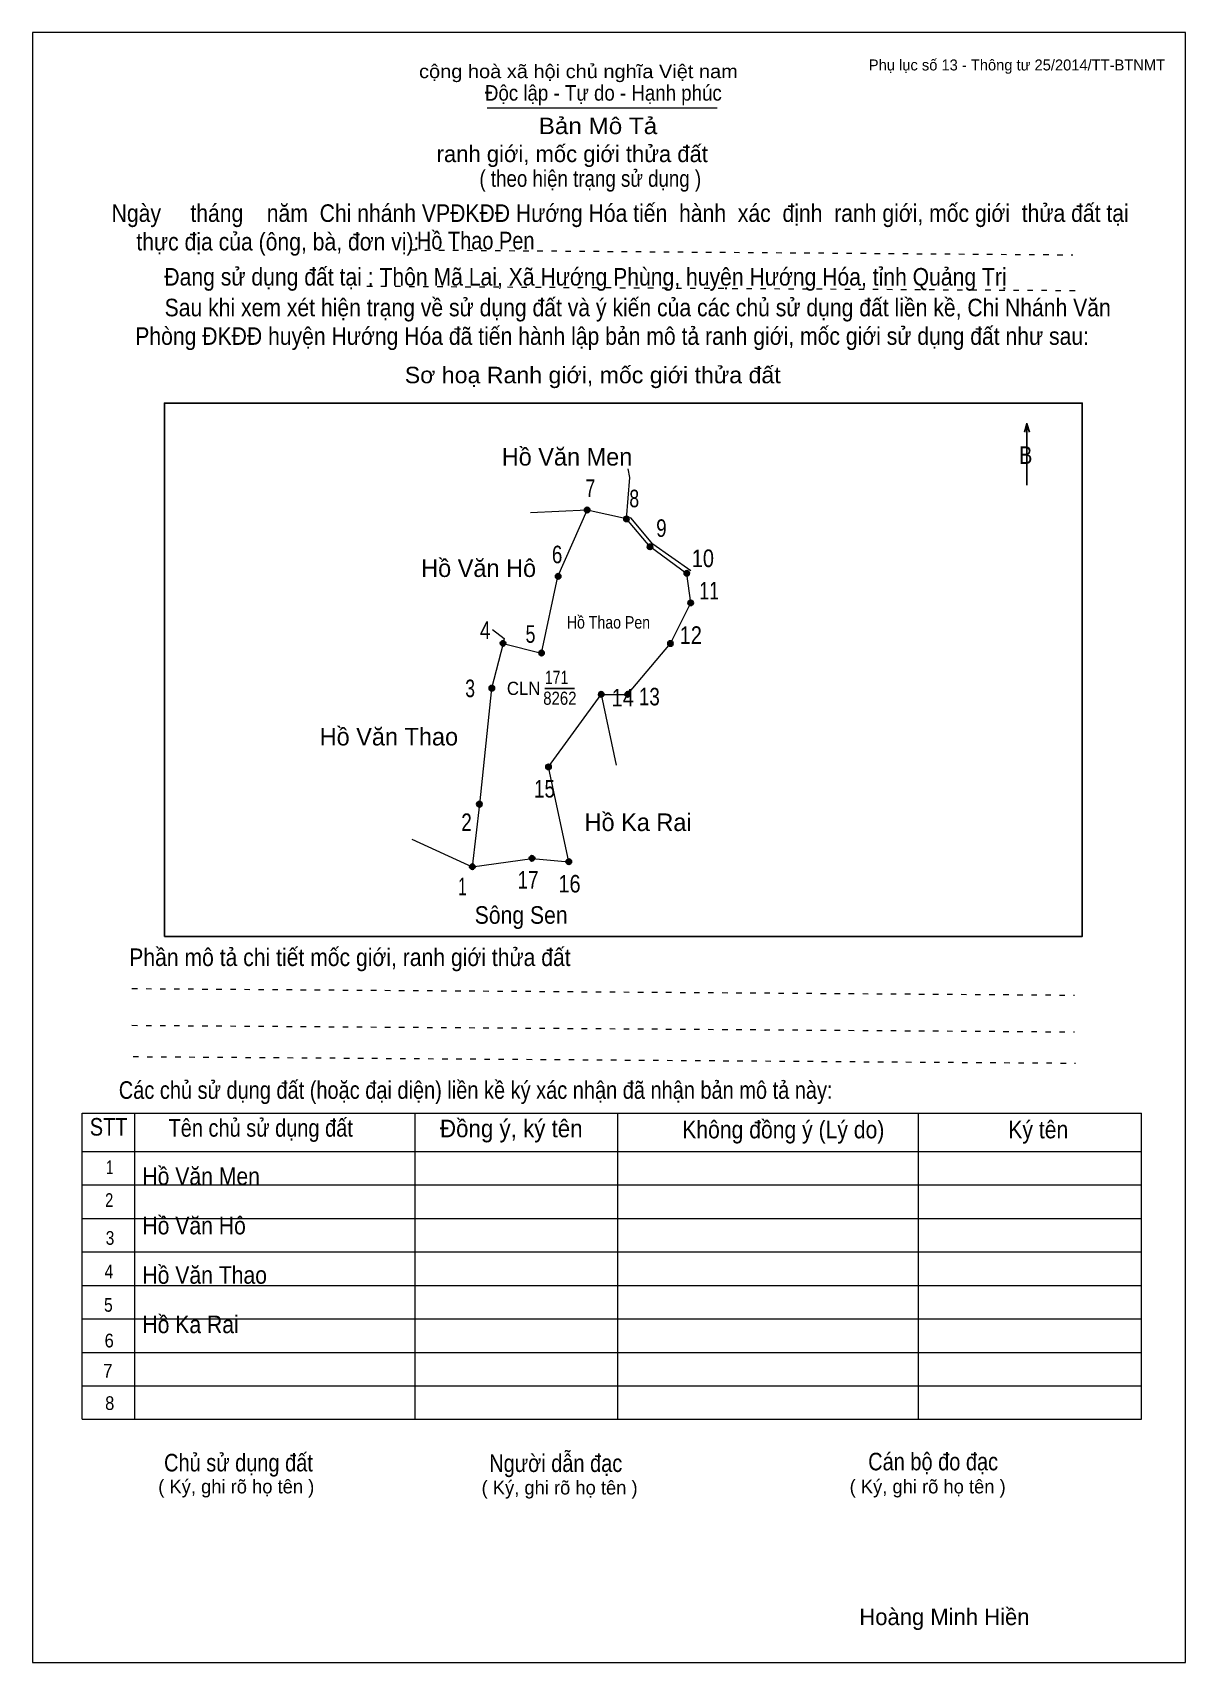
# Model space of a CAD drawing. Header units: centimetres. Extents: x 0 to 21, y 0 to 29.7.
import ezdxf
from ezdxf.enums import TextEntityAlignment as Align

# ---------------------------------------------------------------- set-up
doc = ezdxf.new("R2010")
doc.units = ezdxf.units.CM
doc.header["$LTSCALE"] = 0.13
doc.linetypes.add('DOTTED', pattern=[1.5, 0.3, -1.2])
for name, color, linetype, lineweight in [('1', 7, 'Continuous', 13), ('32', 7, 'Continuous', 25), ('33', 7, 'Continuous', 25), ('6', 7, 'Continuous', 13), ('62', 7, 'Continuous', 13)]:
    doc.layers.add(name, color=color, linetype=linetype, lineweight=lineweight)
for name, color, linetype in [('2', 7, 'Continuous'), ('34', 7, 'Continuous'), ('63', 7, 'Continuous')]:
    doc.layers.add(name, color=color, linetype=linetype)

msp = doc.modelspace()

# ---------------------------------------------------------------- hatches: boundary and pattern name
at = {"layer": '32'}
for points in [[(10.1523, 21, 1), (10.0523, 21, 1)], [(10.8673, 20.8377, 1), (10.7673, 20.8377, 1)], [(11.2969, 20.3299, 1), (11.1969, 20.3299, 1)], [(9.6238, 19.792, 1), (9.5238, 19.792, 1)], [(11.967, 19.8463, 1), (11.867, 19.8463, 1)], [(12.0387, 19.3076, 1), (11.9387, 19.3076, 1)], [(8.62, 18.5707, 1), (8.52, 18.5707, 1)], [(9.3218, 18.3952, 1), (9.2218, 18.3952, 1)], [(11.6688, 18.5677, 1), (11.5688, 18.5677, 1)], [(8.4158, 17.7534, 1), (8.3158, 17.7534, 1)], [(10.4079, 17.6401, 1), (10.3079, 17.6401, 1)], [(10.8896, 17.6401, 1), (10.7896, 17.6401, 1)], [(9.4479, 16.3189, 1), (9.3479, 16.3189, 1)], [(8.1892, 15.6393, 1), (8.0892, 15.6393, 1)], [(9.1466, 14.6536, 1), (9.0466, 14.6536, 1)], [(9.8186, 14.5921, 1), (9.7186, 14.5921, 1)], [(8.0613, 14.5, 1), (7.9613, 14.5, 1)]]:
    msp.add_hatch(color=256, dxfattribs=at).paths.add_polyline_path(points)

# ---------------------------------------------------------------- linework, layer by layer
at = {"layer": '1'}
msp.add_lwpolyline([(21, 0), (21, 29.7), (0, 29.7), (0, 0)], close=True, dxfattribs=at)
at = {"layer": '32'}
for centre in [(10.1023, 21), (10.8173, 20.8377), (11.2469, 20.3299), (9.5738, 19.792), (11.917, 19.8463), (11.9887, 19.3076), (8.57, 18.5707), (9.2718, 18.3952), (11.6188, 18.5677), (8.3658, 17.7534), (10.3579, 17.6401), (10.8396, 17.6401), (9.3979, 16.3189), (8.1392, 15.6393), (9.0966, 14.6536), (9.7686, 14.5921), (8.0113, 14.5)]:
    msp.add_circle(centre, 0.05, dxfattribs=at)
at = {"layer": '33'}
msp.add_line((9.33, 17.75), (9.87, 17.75), dxfattribs=at)
at = {"layer": '6'}
for p, q in [((10.1, 21), (9.07, 20.95)), ((10.82, 20.84), (10.1, 21)), ((10.36, 17.64), (10.63, 16.35)), ((6.91, 15), (8.01, 14.5))]:
    msp.add_line(p, q, dxfattribs=at)
for points in [[(10.82, 20.84), (10.88, 21.59), (10.85, 21.75)], [(8.57, 18.57), (9.27, 18.39), (9.57, 19.79), (10.1, 21)], [(10.36, 17.64), (10.84, 17.64), (11.62, 18.57), (11.99, 19.31), (11.92, 19.84), (11.25, 20.33), (10.82, 20.84)], [(11.99, 19.89), (11.3, 20.38), (10.9, 20.86), (10.82, 20.84)], [(8.38, 18.82), (8.59, 18.66), (8.57, 18.57)], [(8.57, 18.57), (8.36, 17.75), (8.14, 15.64), (8.01, 14.5)], [(9.77, 14.59), (9.4, 16.32), (10.36, 17.64)], [(8.01, 14.5), (9.1, 14.65), (9.77, 14.59)]]:
    msp.add_lwpolyline(points, dxfattribs=at)
at = {"layer": '62'}
for p, q in [((8.28, 28.33), (12.47, 28.33)), ((0.9, 10.01), (20.2, 10.01)), ((0.9, 4.43), (0.9, 10.01)), ((1.86, 4.43), (1.86, 10.01)), ((6.97, 4.43), (6.97, 9.99)), ((10.66, 4.43), (10.66, 9.99)), ((16.14, 4.43), (16.14, 10.01)), ((20.2, 4.43), (20.2, 10.01)), ((0.9, 9.31), (20.2, 9.31)), ((0.9, 8.7), (20.2, 8.7)), ((0.9, 8.09), (20.2, 8.09)), ((0.9, 7.48), (20.2, 7.48)), ((0.9, 6.87), (20.2, 6.87)), ((0.9, 6.26), (20.2, 6.26)), ((0.9, 5.65), (20.2, 5.65)), ((0.9, 5.04), (20.2, 5.04)), ((0.9, 4.43), (20.2, 4.43))]:
    msp.add_line(p, q, dxfattribs=at)
at = {"layer": '62', "linetype": 'DOTTED'}
for p, q in [((6.89, 25.74), (18.95, 25.65)), ((6.09, 25.08), (19.04, 25)), ((1.81, 12.28), (18.98, 12.16)), ((1.81, 11.61), (18.98, 11.49)), ((1.83, 11.04), (19, 10.92))]:
    msp.add_line(p, q, dxfattribs=at)
at = {"layer": '62', "lineweight": 25}
for p, q in [((18.11, 22.58), (18.11, 21.45)), ((18.11, 22.57), (18.07, 22.42)), ((18.11, 22.57), (18.16, 22.42))]:
    msp.add_line(p, q, dxfattribs=at)
msp.add_lwpolyline([(2.4, 13.23), (19.12, 13.23), (19.12, 22.95), (2.4, 22.95)], close=True, dxfattribs=at)

# ---------------------------------------------------------------- texts
at = {"layer": '2', "width": 0.85}
msp.add_text('Hồ Thao Pen', height=0.2264, dxfattribs=at).set_placement((10.49, 18.84), align=Align.CENTER)
at = {"layer": '32'}
for s, width, p in [('7', 0.75, (10.16, 21.24)), ('8', 0.75, (10.96, 21.05)), ('9', 0.8, (11.455, 20.51)), ('6', 0.8, (9.555, 20.03)), ('10', 0.85, (12.21, 19.96)), ('11', 0.75, (12.325, 19.37)), ('4', 0.8, (8.245, 18.65)), ('5', 0.75, (9.07, 18.58)), ('12', 0.85, (11.99, 18.56)), ('3', 0.75, (7.97, 17.59)), ('14', 0.85, (10.75, 17.42)), ('13', 0.8, (11.235, 17.44)), ('15', 0.8, (9.325, 15.76)), ('2', 0.8, (7.905, 15.15)), ('1', 0.65, (7.83, 13.98)), ('17', 0.8, (9.025, 14.1)), ('16', 0.85, (9.78, 14.03))]:
    msp.add_text(s, height=0.32, dxfattribs=dict(at, width=width)).set_placement(p, align=Align.CENTER)
at = {"layer": '33'}
for s, p in [('Hồ Văn Men', (9.735, 21.81)), ('Hồ Văn Hô', (8.125, 19.78)), ('Hồ Văn Thao', (6.49, 16.71)), ('Hồ Ka Rai', (11.03, 15.15))]:
    msp.add_text(s, height=0.32, dxfattribs=at).set_placement(p, align=Align.CENTER)
at = {"layer": '33', "width": 0.95}
msp.add_text('CLN', height=0.2399, dxfattribs=at).set_placement((9.25, 17.63), align=Align.RIGHT)
at = {"layer": '33'}
for s, height, width, p in [('171', 0.2399, 0.8, (9.545, 17.83)), ('8262', 0.2399, 0.85, (9.605, 17.45)), ('Sông Sen', 0.32, 0.9, (8.9, 13.46))]:
    msp.add_text(s, height=height, dxfattribs=dict(at, width=width)).set_placement(p, align=Align.CENTER)
at = {"layer": '34'}
for s, width, p in [('Hồ Thao Pen', 0.85, (7, 25.75)), ('Hồ Văn Men', 0.9, (2, 8.7)), ('Hồ Văn Hô', 0.9, (2, 7.8)), ('Hồ Văn Thao', 0.9, (2, 6.9)), ('Hồ Ka Rai', 0.9, (2, 6))]:
    msp.add_text(s, height=0.32, dxfattribs=dict(at, width=width)).set_placement(p)
at = {"layer": '62'}
for s, height, width, p in [('cộng hoà xã hội chủ nghĩa Việt nam', 0.2474, 1.1, (7.04, 28.87)), ('Độc lập - Tự do - Hạnh phúc', 0.2828, 0.9, (8.24, 28.46)), ('Bản Mô Tả', 0.3, 1.1, (9.22, 27.85)), ('( theo hiện trạng sử dụng )', 0.3, 0.85, (8.14, 26.89)), ('Ngày     tháng    năm  Chi nhánh VPĐKĐĐ Hướng Hóa tiến  hành  xác  định  ranh giới, mốc giới  thửa đất tại ', 0.32, 0.9, (1.44, 26.25)), ('thực địa của (ông, bà, đơn vị): ', 0.32, 0.9, (1.89, 25.73)), ('Đang sử dụng đất tại : Thôn Mã Lai, Xã Hướng Phùng, huyện Hướng Hóa, tỉnh Quảng Trị', 0.32, 0.9, (2.4, 25.09)), ('     Sau khi xem xét hiện trạng về sử dụng đất và ý kiến của các chủ sử dụng đất liền kề, Chi Nhánh Văn ', 0.32, 0.9, (1.87, 24.53)), ('Phòng ĐKĐĐ huyện Hướng Hóa đã tiến hành lập bản mô tả ranh giới, mốc giới sử dụng đất như sau:', 0.32, 0.9, (1.87, 24.01)), ('Sơ hoạ Ranh giới, mốc giới thửa đất', 0.3, 1.05, (6.78, 23.31)), ('B', 0.32, 0.85, (17.97, 21.84)), ('Phần mô tả chi tiết mốc giới, ranh giới thửa đất ', 0.32, 0.9, (1.76, 12.69)), ('Các chủ sử dụng đất (hoặc đại diện) liền kề ký xác nhận đã nhận bản mô tả này:', 0.32, 0.85, (1.57, 10.27))]:
    msp.add_text(s, height=height, dxfattribs=dict(at, width=width)).set_placement(p)
msp.add_text('ranh giới, mốc giới thửa đất', height=0.3, dxfattribs=at).set_placement((7.36, 27.34))
for s, height, width, p in [('STT', 0.32, 0.85, (1.385, 9.6)), ('Tên chủ sử dụng đất', 0.32, 0.85, (4.155, 9.58)), ('Đồng ý, ký tên', 0.32, 0.95, (8.72, 9.57)), ('Không đồng ý (Lý do)', 0.32, 0.9, (13.675, 9.55)), ('Ký tên', 0.32, 0.9, (18.32, 9.55)), ('1', 0.25, 0.7, (1.405, 8.9)), ('2', 0.25, 0.8, (1.395, 8.3)), ('3', 0.25, 0.85, (1.41, 7.61)), ('4', 0.25, 0.85, (1.39, 7)), ('5', 0.25, 0.85, (1.38, 6.39)), ('6', 0.25, 0.9, (1.395, 5.74)), ('7', 0.25, 0.95, (1.37, 5.19)), ('8', 0.25, 0.9, (1.405, 4.6)), ('Người dẫn đạc', 0.32, 0.85, (9.53, 3.47)), ('Chủ sử dụng đất', 0.32, 0.85, (3.75, 3.48)), ('Cán bộ đo đạc', 0.32, 0.85, (16.405, 3.5))]:
    msp.add_text(s, height=height, dxfattribs=dict(at, width=width)).set_placement(p, align=Align.CENTER)
for p in [(3.71, 3.08), (9.6, 3.06), (16.305, 3.08)]:
    msp.add_text('( Ký, ghi rõ họ tên )', height=0.25, dxfattribs=at).set_placement(p, align=Align.CENTER)
at = {"layer": '63'}
msp.add_text('Phụ lục số 13 - Thông tư 25/2014/TT-BTNMT', height=0.2, dxfattribs=at).set_placement((20.63, 29.01), align=Align.RIGHT)
msp.add_text('Hoàng Minh Hiền', height=0.3, dxfattribs=at).set_placement((16.61, 0.68), align=Align.CENTER)

doc.saveas('drawing.dxf')
